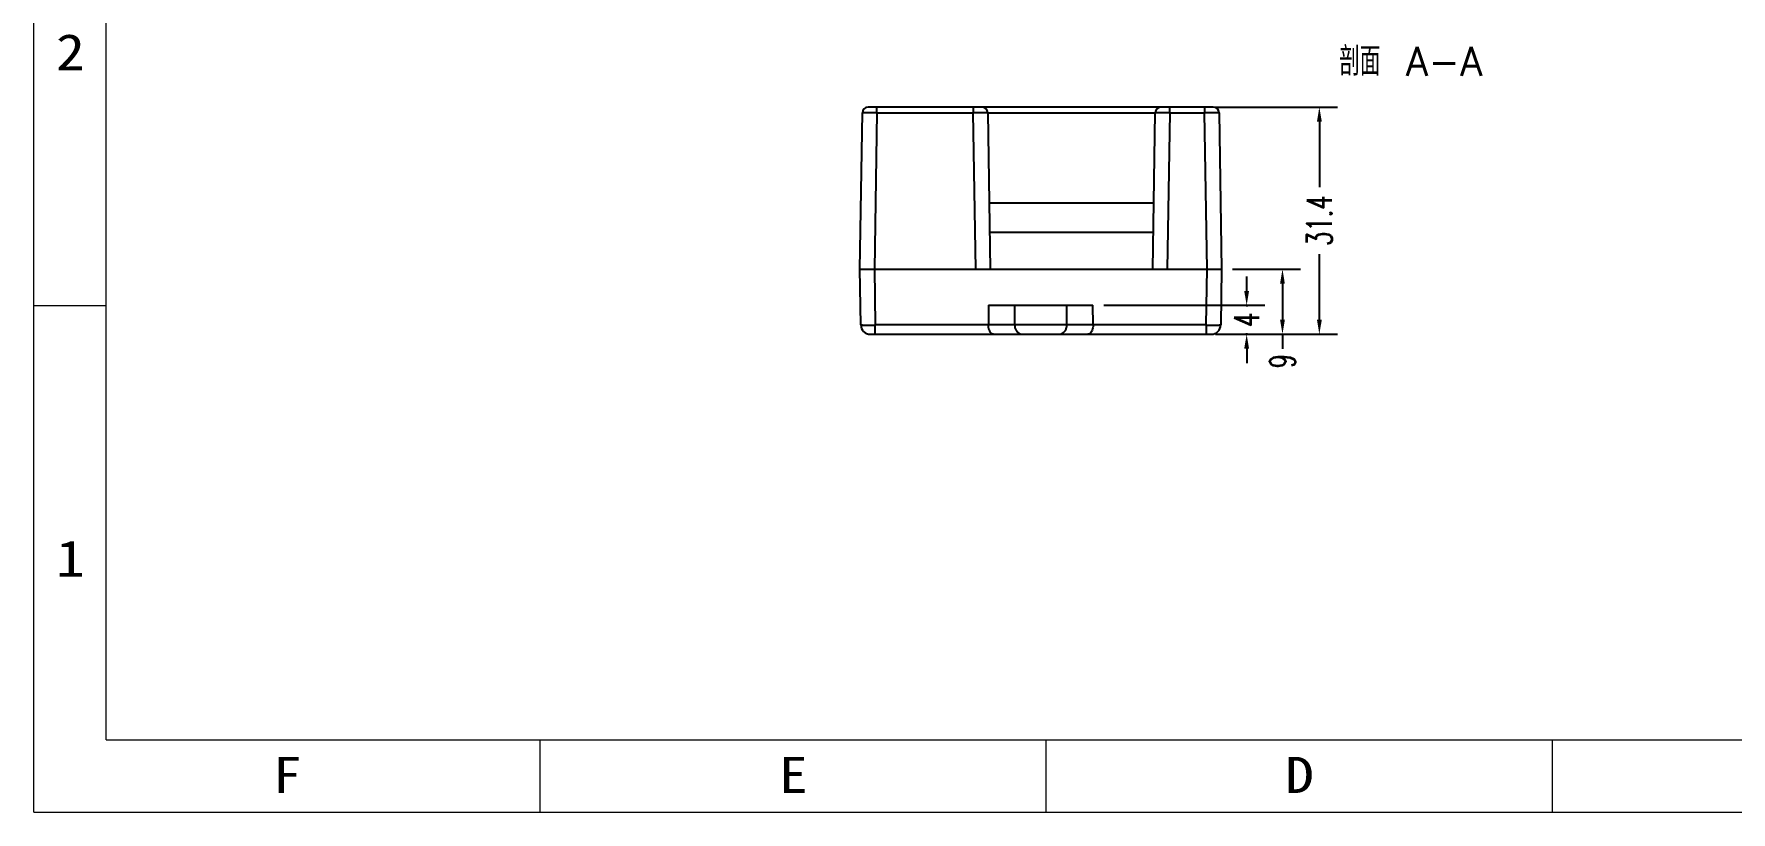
# Model space of a CAD drawing. Header units: millimetres. Extents: x 938 to 1358, y 428 to 725.
# Drawn here: x 938.3 to 1173, y 428.2 to 535.7 of the extents above; entities that cross this region are included whole.
import ezdxf
from ezdxf.enums import TextEntityAlignment as Align

# ---------------------------------------------------------------- set-up
doc = ezdxf.new("R2010")
doc.units = ezdxf.units.MM
doc.layers.add('1', color=7, linetype='Continuous')
doc.layers.add('dim', color=82, linetype='Continuous', lineweight=9)
doc.styles.add('romans', font='romans.shx', dxfattribs={"width": 0.67, "bigfont": 'fangsong.shx'})
doc.styles.get("Standard").update_dxf_attribs({"font": 'txt', "bigfont": 'gbcbig.shx'})
doc.styles.add('TEXTSTYLE_0', font='txt', dxfattribs={"width": 0.8})
doc.dimstyles.new('MSTD', dxfattribs={"dimtxt": 3.5, "dimasz": 2, "dimexe": 2.5, "dimexo": 1.5, "dimgap": 1, "dimtad": 0, "dimdsep": 46, "dimtxsty": 'romans', "dimcen": 0, "dimclrd": 5, "dimclre": 5, "dimclrt": 3, "dimadec": 1, "dimazin": 0, "dimtfac": 0.5, "dimtmove": 0, "dimatfit": 3, "dimfxl": 1, "dimarcsym": 0})

# ---------------------------------------------------------------- blocks, each defined once
blk = doc.blocks.new('*D32')
at = {"color": 5, "lineweight": -2}
for p, q in [((1105.97, 500.24), (1105.97, 502.24)), ((1086.21, 498.24), (1108.47, 498.24)), ((1105.97, 498.24), (1105.97, 498.08)), ((1101.88, 494.24), (1108.47, 494.24)), ((1105.97, 494.24), (1105.97, 494.4)), ((1105.97, 492.24), (1105.97, 490.24))]:
    blk.add_line(p, q, dxfattribs=at)
at = {"color": 5}
for points in [[(1105.63, 500.24), (1106.3, 500.24), (1105.97, 498.24)], [(1105.63, 492.24), (1106.3, 492.24), (1105.97, 494.24)]]:
    blk.add_solid(points, dxfattribs=at)
at = {"layer": 'Defpoints', "color": 0}
for p in [(1084.71, 498.24), (1100.38, 494.24), (1105.97, 494.24)]:
    blk.add_point(p, dxfattribs=at)
at = {"color": 3, "insert": (1105.97, 496.24), "char_height": 3.5, "attachment_point": 5, "rotation": 90, "style": 'romans'}
blk.add_mtext('4', dxfattribs=at)
blk = doc.blocks.new('*D33')
at = {"color": 5, "lineweight": -2}
for p, q in [((1103.99, 503.24), (1113.42, 503.24)), ((1110.92, 501.24), (1110.92, 496.24)), ((1103.99, 494.24), (1113.42, 494.24)), ((1110.92, 494.24), (1110.92, 492.24))]:
    blk.add_line(p, q, dxfattribs=at)
at = {"color": 5}
for points in [[(1110.59, 501.24), (1111.25, 501.24), (1110.92, 503.24)], [(1110.59, 496.24), (1111.25, 496.24), (1110.92, 494.24)]]:
    blk.add_solid(points, dxfattribs=at)
at = {"layer": 'Defpoints', "color": 0}
for p in [(1102.49, 503.24), (1102.49, 494.24), (1110.92, 494.24)]:
    blk.add_point(p, dxfattribs=at)
at = {"color": 3, "insert": (1110.92, 490.51), "char_height": 3.5, "attachment_point": 5, "rotation": 90, "style": 'romans'}
blk.add_mtext('9', dxfattribs=at)
blk = doc.blocks.new('*D34')
at = {"color": 5, "lineweight": -2}
for p, q in [((1101.66, 525.64), (1118.52, 525.64)), ((1116.02, 523.64), (1116.02, 514.57)), ((1116.02, 496.24), (1116.02, 505.31)), ((1101.66, 494.24), (1118.52, 494.24))]:
    blk.add_line(p, q, dxfattribs=at)
at = {"color": 5}
for points in [[(1115.69, 523.64), (1116.36, 523.64), (1116.02, 525.64)], [(1115.69, 496.24), (1116.36, 496.24), (1116.02, 494.24)]]:
    blk.add_solid(points, dxfattribs=at)
at = {"layer": 'Defpoints', "color": 0}
for p in [(1100.16, 525.64), (1100.16, 494.24), (1116.02, 494.24)]:
    blk.add_point(p, dxfattribs=at)
at = {"color": 3, "insert": (1116.02, 509.94), "char_height": 3.5, "attachment_point": 5, "rotation": 90, "style": 'romans'}
blk.add_mtext('31.4', dxfattribs=at)
blk = doc.blocks.new('SUN_6HWZ35TKXU86YGHH1AY77V3D6FJ')
at = {"color": 7, "linetype": 'Continuous'}
for p, q in [((-420, 0), (-420, 297)), ((-410, 10), (-410, 287)), ((-420, 70), (-410, 70)), ((-410, 10), (-10, 10)), ((-350, 0), (-350, 10)), ((-280, 0), (-280, 10)), ((-210, 0), (-210, 10)), ((-420, 0), (0, 0))]:
    blk.add_line(p, q, dxfattribs=at)
at = {"color": 2, "linetype": 'Continuous', "style": 'TEXTSTYLE_0'}
for s, width, p, p2 in [('2', 1.2, (-416.95, 102.54), (-412.95, 102.54)), ('1', 2.4, (-416.95, 32.54), (-412.95, 32.54)), ('F', 1.2, (-386.98, 2.63), (-382.98, 2.63)), ('E', 1.2, (-316.98, 2.63), (-312.98, 2.63)), ('D', 1.2, (-246.98, 2.63), (-242.98, 2.63))]:
    blk.add_text(s, height=5, dxfattribs=dict(at, width=width)).set_placement(p, p2, align=Align.FIT)

msp = doc.modelspace()

# ---------------------------------------------------------------- linework, layer by layer
at = {"layer": '1', "color": 7, "linetype": 'Continuous'}
for p, q in [((1052.495, 503.239), (1052.833, 524.852)), ((1101.357, 525.639), (1053.632, 525.639)), ((1054.832, 524.852), (1054.495, 503.239)), ((1054.832, 524.852), (1054.832, 525.639)), ((1054.832, 524.852), (1068.157, 524.852)), ((1068.157, 525.639), (1068.157, 524.852)), ((1068.495, 503.239), (1068.157, 524.852)), ((1070.157, 524.852), (1070.495, 503.239)), ((1070.157, 524.852), (1093.333, 524.852)), ((1092.995, 503.239), (1093.333, 524.852)), ((1095.332, 524.852), (1094.995, 503.239)), ((1095.332, 524.852), (1095.332, 525.639)), ((1095.332, 524.852), (1100.157, 524.852)), ((1100.157, 525.639), (1100.157, 524.852)), ((1100.495, 503.239), (1100.157, 524.852)), ((1102.157, 524.852), (1102.495, 503.239)), ((1093.137, 512.339), (1070.353, 512.339)), ((1070.415, 508.339), (1093.075, 508.339)), ((1052.611, 495.52), (1052.495, 503.239)), ((1052.495, 503.239), (1102.495, 503.239)), ((1054.495, 503.239), (1054.61, 495.52)), ((1100.379, 495.52), (1100.495, 503.239)), ((1102.495, 503.239), (1102.379, 495.52)), ((1070.281, 498.239), (1070.255, 495.539)), ((1070.281, 498.239), (1084.709, 498.239)), ((1073.877, 498.239), (1073.877, 495.539)), ((1081.113, 495.539), (1081.113, 498.239)), ((1084.735, 495.539), (1084.709, 498.239)), ((1054.61, 494.239), (1054.61, 495.52)), ((1070.255, 495.52), (1054.61, 495.52)), ((1084.735, 495.539), (1070.255, 495.539)), ((1070.255, 495.52), (1070.255, 495.539)), ((1084.735, 495.539), (1084.735, 495.52)), ((1100.379, 495.52), (1084.735, 495.52)), ((1100.379, 495.52), (1100.379, 494.239)), ((1053.911, 494.239), (1101.079, 494.239))]:
    msp.add_line(p, q, dxfattribs=at)
for centre, radius, start, end in [((1053.632, 524.839), 0.8, 90, 179.10483), ((1069.357, 524.839), 0.8, 0.89517, 90), ((1094.132, 524.839), 0.8, 90, 179.10483), ((1101.357, 524.839), 0.8, 0.89517, 90), ((1053.911, 495.539), 1.3, 180.85937, 270), ((1101.079, 495.539), 1.3, 270, 359.14063)]:
    msp.add_arc(centre, radius, start, end, dxfattribs=at)
for points, start_tangent, end_tangent in [([(1054.832, 524.852), (1054.315, 524.855), (1053.832, 524.857), (1053.418, 524.857), (1053.101, 524.857), (1052.901, 524.855), (1052.833, 524.852)], (-0.9999815, 0.0060814), (-0.0156231, -0.999878)), ([(1070.157, 524.852), (1070.089, 524.855), (1069.889, 524.857), (1069.571, 524.857), (1069.157, 524.857), (1068.675, 524.855), (1068.157, 524.852)], (-0.0156231, 0.999878), (-0.9999815, -0.0060814)), ([(1095.332, 524.852), (1094.815, 524.855), (1094.332, 524.857), (1093.918, 524.857), (1093.601, 524.857), (1093.401, 524.855), (1093.333, 524.852)], (-0.9999815, 0.0060814), (-0.0156231, -0.999878)), ([(1102.157, 524.852), (1102.089, 524.855), (1101.889, 524.857), (1101.571, 524.857), (1101.157, 524.857), (1100.675, 524.855), (1100.157, 524.852)], (-0.0156231, 0.999878), (-0.9999815, -0.0060814)), ([(1052.611, 495.52), (1052.679, 495.516), (1052.879, 495.513), (1053.196, 495.512), (1053.611, 495.513), (1054.093, 495.516), (1054.61, 495.52)], (0.0149983, -0.9998875), (0.9999534, 0.0096536)), ([(1070.965, 494.239), (1070.735, 494.31), (1070.535, 494.505), (1070.382, 494.797), (1070.287, 495.153), (1070.255, 495.52)], (-1, 0), (-0.0081957, 0.9999664)), ([(1073.877, 495.539), (1073.93, 495.138), (1074.086, 494.775), (1074.328, 494.488), (1074.633, 494.303), (1074.971, 494.239)], (0, -1), (1, 0)), ([(1080.019, 494.239), (1080.357, 494.303), (1080.662, 494.488), (1080.904, 494.775), (1081.059, 495.138), (1081.113, 495.539)], (1, 0), (0, 1)), ([(1084.735, 495.52), (1084.702, 495.145), (1084.607, 494.794), (1084.457, 494.508), (1084.259, 494.312), (1084.025, 494.239)], (-0.0081957, -0.9999664), (-1, 0)), ([(1100.379, 495.52), (1100.897, 495.516), (1101.379, 495.513), (1101.793, 495.512), (1102.111, 495.513), (1102.311, 495.516), (1102.379, 495.52)], (0.9999534, -0.0096536), (0.0149983, 0.9998875))]:
    msp.add_spline(points, degree=3, dxfattribs=dict(at, start_tangent=start_tangent, end_tangent=end_tangent))

# ---------------------------------------------------------------- block references
at = {"layer": 'dim'}
msp.add_blockref('SUN_6HWZ35TKXU86YGHH1AY77V3D6FJ', (1358.259, 428.198), dxfattribs=at)

# ---------------------------------------------------------------- texts
at = {"color": 2, "linetype": 'Continuous', "insert": (1138.553, 533.951), "char_height": 3.9688, "width": 19.05, "attachment_point": 3, "line_spacing_factor": 0.9}
msp.add_mtext('剖面 A-A', dxfattribs=at)

# ---------------------------------------------------------------- dimensions: what is measured, and where the dimension line sits
for base, p1, p2, picture, middle in [((1116.023, 494.239), (1100.157, 525.639), (1100.157, 494.239), '*D34', (1116.023, 509.939)), ((1110.919, 494.239), (1102.495, 503.239), (1102.495, 494.239), '*D33', (1110.919, 490.514)), ((1105.966, 494.239), (1084.709, 498.239), (1100.379, 494.239), '*D32', (1105.966, 496.239))]:
    dim = msp.add_linear_dim(base=base, p1=p1, p2=p2, angle=90, dimstyle='MSTD', override={"dimfxl": 2})
    dim.commit()
    dim.dimension.update_dxf_attribs({"geometry": picture, "text_midpoint": middle})

doc.saveas('drawing.dxf')
